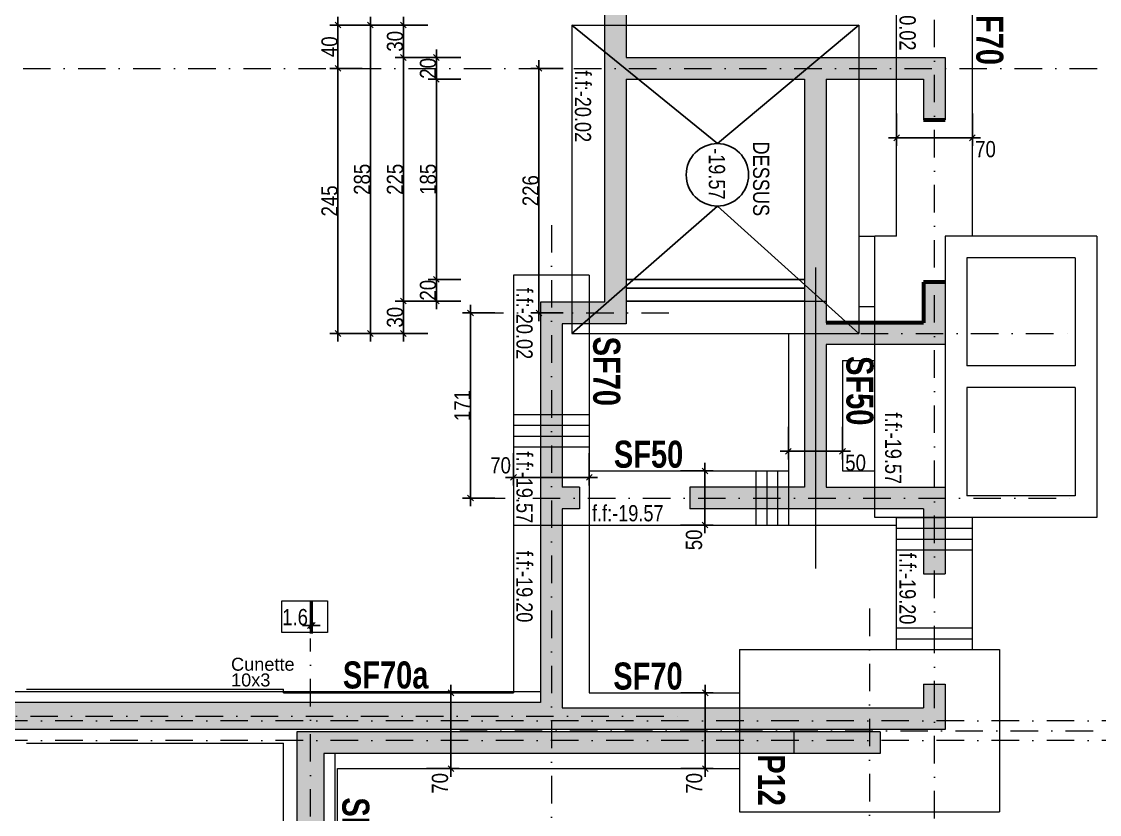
# Model space of a CAD drawing. Header units: centimetres. Extents: x -14085 to 643619, y -47998 to 35592.
# Drawn here: x 61209 to 62205, y 6816 to 7548 of the extents above; entities that cross this region are included whole.
import ezdxf
from ezdxf.enums import TextEntityAlignment as Align

# ---------------------------------------------------------------- set-up
doc = ezdxf.new("R2010")
doc.units = ezdxf.units.CM
doc.header["$PDMODE"] = 1
doc.header["$PDSIZE"] = -2
doc.linetypes.add('TIRETPTX2', pattern=[50.8, 25.4, -12.7, 0, -12.7])
for name, color, linetype in [('01_cote_gen', 4, 'Continuous'), ('01_linteaux', 2, 'Continuous'), ('01_poch_murs', 253, 'Continuous'), ('01_poch_poteaux', 250, 'Continuous'), ('01_texte', 230, 'Continuous'), ('AA_COTES', 2, 'Continuous')]:
    doc.layers.add(name, color=color, linetype=linetype)
for name, color, linetype, lineweight in [('01_murs_coup', 5, 'Continuous', 60), ('01_sem', 42, 'Continuous', 15), ('01_tram_axes', 2, 'TIRETPTX2', 9)]:
    doc.layers.add(name, color=color, linetype=linetype, lineweight=lineweight)
doc.styles.add('impact', font='impact.ttf')
doc.styles.add('MATTE_TXT', font='arial.ttf')
doc.styles.add('STYLE2', font='ARIALN.TTF')
doc.dimstyles.new('JB50', dxfattribs={"dimscale": 0.1, "dimtxt": 150, "dimasz": 15, "dimexe": 0.1, "dimexo": 0.1, "dimgap": 0.09, "dimtad": 1, "dimdec": 1, "dimdsep": 46, "dimtxsty": 'STYLE2', "dimblk1": 'BOND_G', "dimblk2": 'BOND_D', "dimsah": 1, "dimcen": 1.5, "dimdle": 0.01, "dimse1": 1, "dimse2": 1, "dimclrd": 4, "dimclre": 2, "dimclrt": 6, "dimazin": 2, "dimtfac": 2.333333, "dimtdec": 1, "dimtix": 1, "dimtmove": 2, "dimatfit": 3, "dimldrblk": 'BOND_G', "dimfxl": 1, "dimtolj": 1, "dimtzin": 0, "dimarcsym": 0})

# ---------------------------------------------------------------- blocks, each defined once
blk = doc.blocks.new('BOND_G')
at = {"layer": 'AA_COTES', "color": 0}
for p, q in [((0, -5), (0, 15)), ((5, 0), (-5, 0)), ((1.77, 1.77), (-1.77, -1.77))]:
    blk.add_line(p, q, dxfattribs=at)
blk = doc.blocks.new('BOND_D')
at = {"layer": 'AA_COTES', "color": 0}
for p, q in [((5, 0), (-5, 0)), ((-1.77, -1.77), (1.77, 1.77)), ((0, 5), (0, -15))]:
    blk.add_line(p, q, dxfattribs=at)
blk = doc.blocks.new('*D1942')
at = {"layer": '01_cote_gen', "color": 4, "lineweight": -2, "transparency": 16777216}
blk.add_line((61605.73, 6926.5), (61605.73, 6859.5), dxfattribs=at)
at = {"layer": 'Defpoints', "color": 0, "lineweight": 0, "transparency": 16777216}
for p in [(61609, 6928), (61605.73, 6858), (61609, 6858)]:
    blk.add_point(p, dxfattribs=at)
at = {"layer": '01_cote_gen', "color": 4, "lineweight": -2, "transparency": 16777216, "xscale": 1.5, "yscale": 1.5, "zscale": 1.5}
for name, p, rotation in [('BOND_G', (61605.73, 6928), 90), ('BOND_D', (61605.73, 6858), 270)]:
    blk.add_blockref(name, p, dxfattribs=dict(at, rotation=rotation))
at = {"layer": '01_cote_gen', "color": 6, "lineweight": 0, "transparency": 16777216, "insert": (61595.62, 6844.35), "char_height": 15, "attachment_point": 5, "rotation": 90, "style": 'STYLE2'}
blk.add_mtext('\\A1;70', dxfattribs=at)
blk = doc.blocks.new('*D1943')
at = {"layer": '01_cote_gen', "color": 4, "lineweight": -2, "transparency": 16777216}
blk.add_line((62085.99, 7440.83), (62018.99, 7440.83), dxfattribs=at)
at = {"layer": 'Defpoints', "color": 0, "lineweight": 0, "transparency": 16777216}
for p in [(62017.49, 7460.85), (62087.49, 7457.81), (62017.49, 7440.83)]:
    blk.add_point(p, dxfattribs=at)
at = {"layer": '01_cote_gen', "color": 4, "lineweight": -2, "transparency": 16777216, "xscale": 1.5, "yscale": 1.5, "zscale": 1.5, "rotation": 180}
blk.add_blockref('BOND_D', (62017.49, 7440.83), dxfattribs=at)
at = {"layer": '01_cote_gen', "color": 4, "lineweight": -2, "transparency": 16777216, "xscale": 1.5, "yscale": 1.5, "zscale": 1.5}
blk.add_blockref('BOND_G', (62087.49, 7440.83), dxfattribs=at)
at = {"layer": '01_cote_gen', "color": 6, "lineweight": 0, "transparency": 16777216, "insert": (62099.64, 7430.25), "char_height": 15, "attachment_point": 5, "style": 'STYLE2'}
blk.add_mtext('\\A1;70', dxfattribs=at)
blk = doc.blocks.new('*D1944')
at = {"layer": '01_cote_gen', "color": 4, "lineweight": -2, "transparency": 16777216}
blk.add_line((61731.99, 7127.01), (61664.99, 7127.01), dxfattribs=at)
at = {"layer": 'Defpoints', "color": 0, "lineweight": 0, "transparency": 16777216}
for p in [(61663.49, 7147.02), (61733.49, 7143.99), (61663.49, 7127.01)]:
    blk.add_point(p, dxfattribs=at)
at = {"layer": '01_cote_gen', "color": 4, "lineweight": -2, "transparency": 16777216, "xscale": 1.5, "yscale": 1.5, "zscale": 1.5, "rotation": 180}
blk.add_blockref('BOND_D', (61663.49, 7127.01), dxfattribs=at)
at = {"layer": '01_cote_gen', "color": 4, "lineweight": -2, "transparency": 16777216, "xscale": 1.5, "yscale": 1.5, "zscale": 1.5}
blk.add_blockref('BOND_G', (61733.49, 7127.01), dxfattribs=at)
at = {"layer": '01_cote_gen', "color": 6, "lineweight": 0, "transparency": 16777216, "insert": (61651.57, 7138.1), "char_height": 15, "attachment_point": 5, "style": 'STYLE2'}
blk.add_mtext('\\A1;70', dxfattribs=at)
blk = doc.blocks.new('*D1945')
at = {"layer": '01_cote_gen', "color": 4, "lineweight": -2, "transparency": 16777216}
blk.add_line((61965.99, 7151.18), (61918.99, 7151.18), dxfattribs=at)
at = {"layer": 'Defpoints', "color": 0, "lineweight": 0, "transparency": 16777216}
for p in [(61917.49, 7171.2), (61967.49, 7168.17), (61917.49, 7151.18)]:
    blk.add_point(p, dxfattribs=at)
at = {"layer": '01_cote_gen', "color": 4, "lineweight": -2, "transparency": 16777216, "xscale": 1.5, "yscale": 1.5, "zscale": 1.5, "rotation": 180}
blk.add_blockref('BOND_D', (61917.49, 7151.18), dxfattribs=at)
at = {"layer": '01_cote_gen', "color": 4, "lineweight": -2, "transparency": 16777216, "xscale": 1.5, "yscale": 1.5, "zscale": 1.5}
blk.add_blockref('BOND_G', (61967.49, 7151.18), dxfattribs=at)
at = {"layer": '01_cote_gen', "color": 6, "lineweight": 0, "transparency": 16777216, "insert": (61979.64, 7140.6), "char_height": 15, "attachment_point": 5, "style": 'STYLE2'}
blk.add_mtext('\\A1;50', dxfattribs=at)
blk = doc.blocks.new('*D1946')
at = {"layer": '01_cote_gen', "color": 4, "lineweight": -2, "transparency": 16777216}
blk.add_line((61840.65, 6926.5), (61840.65, 6859.5), dxfattribs=at)
at = {"layer": 'Defpoints', "color": 0, "lineweight": 0, "transparency": 16777216}
for p in [(61843.92, 6928), (61840.65, 6858), (61843.92, 6858)]:
    blk.add_point(p, dxfattribs=at)
at = {"layer": '01_cote_gen', "color": 4, "lineweight": -2, "transparency": 16777216, "xscale": 1.5, "yscale": 1.5, "zscale": 1.5}
for name, p, rotation in [('BOND_G', (61840.65, 6928), 90), ('BOND_D', (61840.65, 6858), 270)]:
    blk.add_blockref(name, p, dxfattribs=dict(at, rotation=rotation))
at = {"layer": '01_cote_gen', "color": 6, "lineweight": 0, "transparency": 16777216, "insert": (61830.54, 6844.35), "char_height": 15, "attachment_point": 5, "rotation": 90, "style": 'STYLE2'}
blk.add_mtext('\\A1;70', dxfattribs=at)
blk = doc.blocks.new('*D1947')
at = {"layer": '01_cote_gen', "color": 4, "lineweight": -2, "transparency": 16777216}
blk.add_line((61840.44, 7131.48), (61840.44, 7084.48), dxfattribs=at)
at = {"layer": 'Defpoints', "color": 0, "lineweight": 0, "transparency": 16777216}
for p in [(61843.71, 7132.98), (61840.44, 7082.98), (61843.71, 7082.98)]:
    blk.add_point(p, dxfattribs=at)
at = {"layer": '01_cote_gen', "color": 4, "lineweight": -2, "transparency": 16777216, "xscale": 1.5, "yscale": 1.5, "zscale": 1.5}
for name, p, rotation in [('BOND_G', (61840.44, 7132.98), 90), ('BOND_D', (61840.44, 7082.98), 270)]:
    blk.add_blockref(name, p, dxfattribs=dict(at, rotation=rotation))
at = {"layer": '01_cote_gen', "color": 6, "lineweight": 0, "transparency": 16777216, "insert": (61830.33, 7069.33), "char_height": 15, "attachment_point": 5, "rotation": 90, "style": 'STYLE2'}
blk.add_mtext('\\A1;50', dxfattribs=at)
blk = doc.blocks.new('*D1950')
at = {"layer": '01_cote_gen', "color": 4, "lineweight": -2, "transparency": 16777216}
blk.add_line((62246.88, 7503.5), (62246.88, 7261.5), dxfattribs=at)
at = {"layer": 'Defpoints', "color": 0, "lineweight": 0, "transparency": 16777216}
for p in [(62237.84, 7505), (62174.58, 7260), (62246.88, 7260)]:
    blk.add_point(p, dxfattribs=at)
at = {"layer": '01_cote_gen', "color": 4, "lineweight": -2, "transparency": 16777216, "xscale": 1.5, "yscale": 1.5, "zscale": 1.5}
for name, p, rotation in [('BOND_G', (62246.88, 7505), 90), ('BOND_D', (62246.88, 7260), 270)]:
    blk.add_blockref(name, p, dxfattribs=dict(at, rotation=rotation))
at = {"layer": '01_cote_gen', "color": 6, "lineweight": 0, "transparency": 16777216, "insert": (62239.22, 7382.5), "char_height": 15, "attachment_point": 5, "rotation": 90, "style": 'STYLE2'}
blk.add_mtext('\\A1;245', dxfattribs=at)
blk = doc.blocks.new('*D1956')
at = {"layer": '01_cote_gen', "color": 4, "lineweight": -2, "transparency": 16777216}
blk.add_line((61592.23, 7311.5), (61592.23, 7493.5), dxfattribs=at)
at = {"layer": 'Defpoints', "color": 0, "lineweight": 0, "transparency": 16777216}
for p in [(61592.23, 7495), (61777.04, 7495), (61777.04, 7310)]:
    blk.add_point(p, dxfattribs=at)
at = {"layer": '01_cote_gen', "color": 4, "lineweight": -2, "transparency": 16777216, "xscale": 1.5, "yscale": 1.5, "zscale": 1.5}
for name, p, rotation in [('BOND_D', (61592.23, 7495), 90), ('BOND_G', (61592.23, 7310), 270)]:
    blk.add_blockref(name, p, dxfattribs=dict(at, rotation=rotation))
at = {"layer": '01_cote_gen', "color": 6, "lineweight": 0, "transparency": 16777216, "insert": (61584.56, 7402.5), "char_height": 15, "attachment_point": 5, "rotation": 90, "style": 'STYLE2'}
blk.add_mtext('\\A1;185', dxfattribs=at)
blk = doc.blocks.new('*D1957')
at = {"layer": '01_cote_gen', "color": 4, "lineweight": -2, "transparency": 16777216}
blk.add_line((61592.23, 7496.5), (61592.23, 7513.5), dxfattribs=at)
at = {"layer": 'Defpoints', "color": 0, "lineweight": 0, "transparency": 16777216}
for p in [(61592.23, 7515), (61749.73, 7515), (61749.73, 7495)]:
    blk.add_point(p, dxfattribs=at)
at = {"layer": '01_cote_gen', "color": 4, "lineweight": -2, "transparency": 16777216, "xscale": 1.5, "yscale": 1.5, "zscale": 1.5}
for name, p, rotation in [('BOND_D', (61592.23, 7515), 90), ('BOND_G', (61592.23, 7495), 270)]:
    blk.add_blockref(name, p, dxfattribs=dict(at, rotation=rotation))
at = {"layer": '01_cote_gen', "color": 6, "lineweight": 0, "transparency": 16777216, "insert": (61584.56, 7505), "char_height": 15, "attachment_point": 5, "rotation": 90, "style": 'STYLE2'}
blk.add_mtext('\\A1;20', dxfattribs=at)
blk = doc.blocks.new('*D1958')
at = {"layer": '01_cote_gen', "color": 4, "lineweight": -2, "transparency": 16777216}
blk.add_line((61592.23, 7291.5), (61592.23, 7308.5), dxfattribs=at)
at = {"layer": 'Defpoints', "color": 0, "lineweight": 0, "transparency": 16777216}
for p in [(61592.23, 7310), (61757.99, 7310), (61757.99, 7290)]:
    blk.add_point(p, dxfattribs=at)
at = {"layer": '01_cote_gen', "color": 4, "lineweight": -2, "transparency": 16777216, "xscale": 1.5, "yscale": 1.5, "zscale": 1.5}
for name, p, rotation in [('BOND_D', (61592.23, 7310), 90), ('BOND_G', (61592.23, 7290), 270)]:
    blk.add_blockref(name, p, dxfattribs=dict(at, rotation=rotation))
at = {"layer": '01_cote_gen', "color": 6, "lineweight": 0, "transparency": 16777216, "insert": (61584.56, 7300), "char_height": 15, "attachment_point": 5, "rotation": 90, "style": 'STYLE2'}
blk.add_mtext('\\A1;20', dxfattribs=at)
blk = doc.blocks.new('*D1959')
at = {"layer": '01_cote_gen', "color": 4, "lineweight": -2, "transparency": 16777216}
blk.add_line((61561.74, 7291.5), (61561.74, 7513.5), dxfattribs=at)
at = {"layer": 'Defpoints', "color": 0, "lineweight": 0, "transparency": 16777216}
for p in [(61561.74, 7515), (61769.42, 7515), (61769.42, 7290)]:
    blk.add_point(p, dxfattribs=at)
at = {"layer": '01_cote_gen', "color": 4, "lineweight": -2, "transparency": 16777216, "xscale": 1.5, "yscale": 1.5, "zscale": 1.5}
for name, p, rotation in [('BOND_D', (61561.74, 7515), 90), ('BOND_G', (61561.74, 7290), 270)]:
    blk.add_blockref(name, p, dxfattribs=dict(at, rotation=rotation))
at = {"layer": '01_cote_gen', "color": 6, "lineweight": 0, "transparency": 16777216, "insert": (61554.08, 7402.5), "char_height": 15, "attachment_point": 5, "rotation": 90, "style": 'STYLE2'}
blk.add_mtext('\\A1;225', dxfattribs=at)
blk = doc.blocks.new('*D1960')
at = {"layer": '01_cote_gen', "color": 4, "lineweight": -2, "transparency": 16777216}
blk.add_line((61561.74, 7261.5), (61561.74, 7288.5), dxfattribs=at)
at = {"layer": 'Defpoints', "color": 0, "lineweight": 0, "transparency": 16777216}
for p in [(61561.74, 7290), (61763.07, 7290), (61763.07, 7260)]:
    blk.add_point(p, dxfattribs=at)
at = {"layer": '01_cote_gen', "color": 4, "lineweight": -2, "transparency": 16777216, "xscale": 1.5, "yscale": 1.5, "zscale": 1.5}
for name, p, rotation in [('BOND_D', (61561.74, 7290), 90), ('BOND_G', (61561.74, 7260), 270)]:
    blk.add_blockref(name, p, dxfattribs=dict(at, rotation=rotation))
at = {"layer": '01_cote_gen', "color": 6, "lineweight": 0, "transparency": 16777216, "insert": (61554.08, 7275), "char_height": 15, "attachment_point": 5, "rotation": 90, "style": 'STYLE2'}
blk.add_mtext('\\A1;30', dxfattribs=at)
blk = doc.blocks.new('*D1961')
at = {"layer": '01_cote_gen', "color": 4, "lineweight": -2, "transparency": 16777216}
blk.add_line((61561.74, 7516.5), (61561.74, 7543.5), dxfattribs=at)
at = {"layer": 'Defpoints', "color": 0, "lineweight": 0, "transparency": 16777216}
for p in [(61561.74, 7545), (61775.14, 7545), (61775.14, 7515)]:
    blk.add_point(p, dxfattribs=at)
at = {"layer": '01_cote_gen', "color": 4, "lineweight": -2, "transparency": 16777216, "xscale": 1.5, "yscale": 1.5, "zscale": 1.5}
for name, p, rotation in [('BOND_D', (61561.74, 7545), 90), ('BOND_G', (61561.74, 7515), 270)]:
    blk.add_blockref(name, p, dxfattribs=dict(at, rotation=rotation))
at = {"layer": '01_cote_gen', "color": 6, "lineweight": 0, "transparency": 16777216, "insert": (61554.08, 7530), "char_height": 15, "attachment_point": 5, "rotation": 90, "style": 'STYLE2'}
blk.add_mtext('\\A1;30', dxfattribs=at)
blk = doc.blocks.new('*D1962')
at = {"layer": '01_cote_gen', "color": 4, "lineweight": -2, "transparency": 16777216}
blk.add_line((61531.26, 7261.5), (61531.26, 7543.5), dxfattribs=at)
at = {"layer": 'Defpoints', "color": 0, "lineweight": 0, "transparency": 16777216}
for p in [(61531.26, 7545), (61554.24, 7545), (61554.24, 7260)]:
    blk.add_point(p, dxfattribs=at)
at = {"layer": '01_cote_gen', "color": 4, "lineweight": -2, "transparency": 16777216, "xscale": 1.5, "yscale": 1.5, "zscale": 1.5}
for name, p, rotation in [('BOND_D', (61531.26, 7545), 90), ('BOND_G', (61531.26, 7260), 270)]:
    blk.add_blockref(name, p, dxfattribs=dict(at, rotation=rotation))
at = {"layer": '01_cote_gen', "color": 6, "lineweight": 0, "transparency": 16777216, "insert": (61523.59, 7402.5), "char_height": 15, "attachment_point": 5, "rotation": 90, "style": 'STYLE2'}
blk.add_mtext('\\A1;285', dxfattribs=at)
blk = doc.blocks.new('*D1963')
at = {"layer": '01_cote_gen', "color": 4, "lineweight": -2, "transparency": 16777216}
blk.add_line((61501.25, 7261.5), (61501.25, 7503.5), dxfattribs=at)
at = {"layer": 'Defpoints', "color": 0, "lineweight": 0, "transparency": 16777216}
for p in [(61501.25, 7505), (61505.52, 7505), (61523.76, 7260)]:
    blk.add_point(p, dxfattribs=at)
at = {"layer": '01_cote_gen', "color": 4, "lineweight": -2, "transparency": 16777216, "xscale": 1.5, "yscale": 1.5, "zscale": 1.5}
for name, p, rotation in [('BOND_D', (61501.25, 7505), 90), ('BOND_G', (61501.25, 7260), 270)]:
    blk.add_blockref(name, p, dxfattribs=dict(at, rotation=rotation))
at = {"layer": '01_cote_gen', "color": 6, "lineweight": 0, "transparency": 16777216, "insert": (61493.58, 7382.5), "char_height": 15, "attachment_point": 5, "rotation": 90, "style": 'STYLE2'}
blk.add_mtext('\\A1;245', dxfattribs=at)
blk = doc.blocks.new('*D1964')
at = {"layer": '01_cote_gen', "color": 4, "lineweight": -2, "transparency": 16777216}
blk.add_line((61501.25, 7506.5), (61501.25, 7543.5), dxfattribs=at)
at = {"layer": 'Defpoints', "color": 0, "lineweight": 0, "transparency": 16777216}
for p in [(61501.25, 7545), (61523.76, 7545), (61514.47, 7505)]:
    blk.add_point(p, dxfattribs=at)
at = {"layer": '01_cote_gen', "color": 4, "lineweight": -2, "transparency": 16777216, "xscale": 1.5, "yscale": 1.5, "zscale": 1.5}
for name, p, rotation in [('BOND_D', (61501.25, 7545), 90), ('BOND_G', (61501.25, 7505), 270)]:
    blk.add_blockref(name, p, dxfattribs=dict(at, rotation=rotation))
at = {"layer": '01_cote_gen', "color": 6, "lineweight": 0, "transparency": 16777216, "insert": (61493.58, 7525), "char_height": 15, "attachment_point": 5, "rotation": 90, "style": 'STYLE2'}
blk.add_mtext('\\A1;40', dxfattribs=at)
blk = doc.blocks.new('*D1971')
at = {"layer": '01_cote_gen', "color": 4, "lineweight": -2, "transparency": 16777216}
blk.add_line((61154.99, 7770.55), (61475.99, 7770.55), dxfattribs=at)
at = {"layer": 'Defpoints', "color": 0, "lineweight": 0, "transparency": 16777216}
for p in [(61153.49, 7770.55), (61477.49, 7770.55), (61477.49, 2937.39)]:
    blk.add_point(p, dxfattribs=at)
at = {"layer": '01_cote_gen', "color": 4, "lineweight": -2, "transparency": 16777216, "xscale": 1.5, "yscale": 1.5, "zscale": 1.5, "rotation": 180}
blk.add_blockref('BOND_G', (61153.49, 7770.55), dxfattribs=at)
at = {"layer": '01_cote_gen', "color": 4, "lineweight": -2, "transparency": 16777216, "xscale": 1.5, "yscale": 1.5, "zscale": 1.5}
blk.add_blockref('BOND_D', (61477.49, 7770.55), dxfattribs=at)
at = {"layer": '01_cote_gen', "color": 6, "lineweight": 0, "transparency": 16777216, "insert": (61315.49, 7778.21), "char_height": 15, "attachment_point": 5, "style": 'STYLE2'}
blk.add_mtext('\\A1;324', dxfattribs=at)
blk = doc.blocks.new('*D1974')
at = {"layer": '01_cote_gen', "color": 4, "lineweight": -2, "transparency": 16777216}
blk.add_line((61623.8, 7109.48), (61623.8, 7277.48), dxfattribs=at)
at = {"layer": 'Defpoints', "color": 0, "lineweight": 0, "transparency": 16777216}
for p in [(61623.8, 7278.98), (61630.45, 7278.98), (61630.45, 7107.98)]:
    blk.add_point(p, dxfattribs=at)
at = {"layer": '01_cote_gen', "color": 4, "lineweight": -2, "transparency": 16777216, "xscale": 1.5, "yscale": 1.5, "zscale": 1.5}
for name, p, rotation in [('BOND_D', (61623.8, 7278.98), 90), ('BOND_G', (61623.8, 7107.98), 270)]:
    blk.add_blockref(name, p, dxfattribs=dict(at, rotation=rotation))
at = {"layer": '01_cote_gen', "color": 6, "lineweight": 0, "transparency": 16777216, "insert": (61616.26, 7193.48), "char_height": 15, "attachment_point": 5, "rotation": 90, "style": 'STYLE2'}
blk.add_mtext('\\A1;171', dxfattribs=at)
blk = doc.blocks.new('*D1975')
at = {"layer": '01_cote_gen', "color": 4, "lineweight": -2, "transparency": 16777216}
blk.add_line((61687.02, 7280.48), (61687.02, 7503.5), dxfattribs=at)
at = {"layer": 'Defpoints', "color": 0, "lineweight": 0, "transparency": 16777216}
for p in [(61687.02, 7505), (61700.74, 7505), (61637.52, 7278.98)]:
    blk.add_point(p, dxfattribs=at)
at = {"layer": '01_cote_gen', "color": 4, "lineweight": -2, "transparency": 16777216, "xscale": 1.5, "yscale": 1.5, "zscale": 1.5}
for name, p, rotation in [('BOND_D', (61687.02, 7505), 90), ('BOND_G', (61687.02, 7278.98), 270)]:
    blk.add_blockref(name, p, dxfattribs=dict(at, rotation=rotation))
at = {"layer": '01_cote_gen', "color": 6, "lineweight": 0, "transparency": 16777216, "insert": (61679.35, 7391.99), "char_height": 15, "attachment_point": 5, "rotation": 90, "style": 'STYLE2'}
blk.add_mtext('\\A1;226', dxfattribs=at)
blk = doc.blocks.new('*D1976')
at = {"layer": '01_cote_gen', "color": 4, "lineweight": -2, "transparency": 16777216}
for p, q in [((61474.39, 6990.19), (61472.89, 6990.19)), ((61475.89, 6990.19), (61477.49, 6990.19)), ((61478.99, 6990.19), (61480.49, 6990.19))]:
    blk.add_line(p, q, dxfattribs=at)
at = {"layer": 'Defpoints', "color": 0, "lineweight": 0, "transparency": 16777216}
for p in [(61477.49, 6990.19), (61475.89, 6973.57), (61477.49, 6963.07)]:
    blk.add_point(p, dxfattribs=at)
at = {"layer": '01_cote_gen', "color": 4, "lineweight": -2, "transparency": 16777216, "xscale": 1.5, "yscale": 1.5, "zscale": 1.5}
blk.add_blockref('BOND_G', (61475.89, 6990.19), dxfattribs=at)
at = {"layer": '01_cote_gen', "color": 4, "lineweight": -2, "transparency": 16777216, "xscale": 1.5, "yscale": 1.5, "zscale": 1.5, "rotation": 180}
blk.add_blockref('BOND_D', (61477.49, 6990.19), dxfattribs=at)
at = {"layer": '01_cote_gen', "color": 6, "lineweight": 0, "transparency": 16777216, "insert": (61461.67, 6997.86), "char_height": 15, "attachment_point": 5, "style": 'STYLE2'}
blk.add_mtext('\\A1;1.6', dxfattribs=at)
blk = doc.blocks.new('*D1983')
at = {"layer": '01_cote_gen', "color": 4, "lineweight": -2, "transparency": 16777216}
blk.add_line((61748.99, 7839.84), (61765.99, 7839.84), dxfattribs=at)
at = {"layer": 'Defpoints', "color": 0, "lineweight": 0, "transparency": 16777216}
for p in [(61767.49, 7839.84), (61747.49, 7455.77), (61767.49, 7455.77)]:
    blk.add_point(p, dxfattribs=at)
at = {"layer": '01_cote_gen', "color": 4, "lineweight": -2, "transparency": 16777216, "xscale": 1.5, "yscale": 1.5, "zscale": 1.5, "rotation": 180}
blk.add_blockref('BOND_G', (61747.49, 7839.84), dxfattribs=at)
at = {"layer": '01_cote_gen', "color": 4, "lineweight": -2, "transparency": 16777216, "xscale": 1.5, "yscale": 1.5, "zscale": 1.5}
blk.add_blockref('BOND_D', (61767.49, 7839.84), dxfattribs=at)
at = {"layer": '01_cote_gen', "color": 6, "lineweight": 0, "transparency": 16777216, "insert": (61757.49, 7847.5), "char_height": 15, "attachment_point": 5, "style": 'STYLE2'}
blk.add_mtext('\\A1;20', dxfattribs=at)
blk = doc.blocks.new('*D1984')
at = {"layer": '01_cote_gen', "color": 4, "lineweight": -2, "transparency": 16777216}
blk.add_line((61768.99, 7839.84), (61930.99, 7839.84), dxfattribs=at)
at = {"layer": 'Defpoints', "color": 0, "lineweight": 0, "transparency": 16777216}
for p in [(61932.49, 7839.84), (61767.49, 7412.09), (61932.49, 7412.09)]:
    blk.add_point(p, dxfattribs=at)
at = {"layer": '01_cote_gen', "color": 4, "lineweight": -2, "transparency": 16777216, "xscale": 1.5, "yscale": 1.5, "zscale": 1.5, "rotation": 180}
blk.add_blockref('BOND_G', (61767.49, 7839.84), dxfattribs=at)
at = {"layer": '01_cote_gen', "color": 4, "lineweight": -2, "transparency": 16777216, "xscale": 1.5, "yscale": 1.5, "zscale": 1.5}
blk.add_blockref('BOND_D', (61932.49, 7839.84), dxfattribs=at)
at = {"layer": '01_cote_gen', "color": 6, "lineweight": 0, "transparency": 16777216, "insert": (61849.99, 7847.5), "char_height": 15, "attachment_point": 5, "style": 'STYLE2'}
blk.add_mtext('\\A1;165', dxfattribs=at)
blk = doc.blocks.new('*D1985')
at = {"layer": '01_cote_gen', "color": 4, "lineweight": -2, "transparency": 16777216}
blk.add_line((61933.99, 7839.84), (61950.99, 7839.84), dxfattribs=at)
at = {"layer": 'Defpoints', "color": 0, "lineweight": 0, "transparency": 16777216}
for p in [(61952.49, 7839.84), (61932.49, 7476.5), (61952.49, 7476.5)]:
    blk.add_point(p, dxfattribs=at)
at = {"layer": '01_cote_gen', "color": 4, "lineweight": -2, "transparency": 16777216, "xscale": 1.5, "yscale": 1.5, "zscale": 1.5, "rotation": 180}
blk.add_blockref('BOND_G', (61932.49, 7839.84), dxfattribs=at)
at = {"layer": '01_cote_gen', "color": 4, "lineweight": -2, "transparency": 16777216, "xscale": 1.5, "yscale": 1.5, "zscale": 1.5}
blk.add_blockref('BOND_D', (61952.49, 7839.84), dxfattribs=at)
at = {"layer": '01_cote_gen', "color": 6, "lineweight": 0, "transparency": 16777216, "insert": (61942.49, 7847.5), "char_height": 15, "attachment_point": 5, "style": 'STYLE2'}
blk.add_mtext('\\A1;20', dxfattribs=at)
blk = doc.blocks.new('*D1986')
at = {"layer": '01_cote_gen', "color": 4, "lineweight": -2, "transparency": 16777216}
blk.add_line((61953.99, 7872.87), (61980.99, 7872.87), dxfattribs=at)
at = {"layer": 'Defpoints', "color": 0, "lineweight": 0, "transparency": 16777216}
for p in [(61982.49, 7872.87), (61952.49, 7416.94), (61982.49, 7402.5)]:
    blk.add_point(p, dxfattribs=at)
at = {"layer": '01_cote_gen', "color": 4, "lineweight": -2, "transparency": 16777216, "xscale": 1.5, "yscale": 1.5, "zscale": 1.5, "rotation": 180}
blk.add_blockref('BOND_G', (61952.49, 7872.87), dxfattribs=at)
at = {"layer": '01_cote_gen', "color": 4, "lineweight": -2, "transparency": 16777216, "xscale": 1.5, "yscale": 1.5, "zscale": 1.5}
blk.add_blockref('BOND_D', (61982.49, 7872.87), dxfattribs=at)
at = {"layer": '01_cote_gen', "color": 6, "lineweight": 0, "transparency": 16777216, "insert": (61967.49, 7880.54), "char_height": 15, "attachment_point": 5, "style": 'STYLE2'}
blk.add_mtext('\\A1;30', dxfattribs=at)
blk = doc.blocks.new('*D1987')
at = {"layer": '01_cote_gen', "color": 4, "lineweight": -2, "transparency": 16777216}
blk.add_line((61718.99, 7872.87), (61745.99, 7872.87), dxfattribs=at)
at = {"layer": 'Defpoints', "color": 0, "lineweight": 0, "transparency": 16777216}
for p in [(61747.49, 7872.87), (61747.49, 7467.21), (61717.49, 7457.02)]:
    blk.add_point(p, dxfattribs=at)
at = {"layer": '01_cote_gen', "color": 4, "lineweight": -2, "transparency": 16777216, "xscale": 1.5, "yscale": 1.5, "zscale": 1.5, "rotation": 180}
blk.add_blockref('BOND_G', (61717.49, 7872.87), dxfattribs=at)
at = {"layer": '01_cote_gen', "color": 4, "lineweight": -2, "transparency": 16777216, "xscale": 1.5, "yscale": 1.5, "zscale": 1.5}
blk.add_blockref('BOND_D', (61747.49, 7872.87), dxfattribs=at)
at = {"layer": '01_cote_gen', "color": 6, "lineweight": 0, "transparency": 16777216, "insert": (61732.49, 7880.54), "char_height": 15, "attachment_point": 5, "style": 'STYLE2'}
blk.add_mtext('\\A1;30', dxfattribs=at)

msp = doc.modelspace()

# ---------------------------------------------------------------- hatches: boundary and pattern name
at = {"layer": '01_poch_murs', "lineweight": 0}
h = msp.add_hatch(color=256, dxfattribs=at)
h.dxf.hatch_style = 1
h.paths.add_polyline_path([(62042.49, 7097.98), (62042.49, 7038), (62062.49, 7038), (62062.49, 7117.98), (61952.49, 7117.98), (61952.49, 7185.62), (61932.49, 7185.62), (61932.49, 7117.98), (61826.49, 7117.98), (61826.49, 7097.98)])
h.paths.add_polyline_path([(61708.49, 7185.62), (61708.49, 7268.98), (61767.49, 7268.98), (61767.49, 7495), (61932.49, 7495), (61932.49, 7185.62), (61952.49, 7185.62), (61952.49, 7250), (62062.49, 7250), (62062.49, 7307.5), (62042.49, 7307.5), (62042.49, 7270), (61952.49, 7270), (61952.49, 7495), (62042.49, 7495), (62042.49, 7457.5), (62062.49, 7457.5), (62062.49, 7515), (61767.49, 7515), (61767.49, 7644), (62062.49, 7644), (62062.49, 7662), (61747.49, 7662), (61747.49, 7288.98), (61688.49, 7288.98), (61688.49, 7185.62)])
h = msp.add_hatch(color=256, dxfattribs=at)
h.dxf.hatch_style = 1
h.paths.add_polyline_path([(62062.49, 6894), (62062.49, 6936), (62042.49, 6936), (62042.49, 6914), (61708.49, 6914), (61708.49, 7097.98), (61724.49, 7097.98), (61724.49, 7117.98), (61708.49, 7117.98), (61708.49, 7185.62), (61688.49, 7185.62), (61688.49, 6919), (61163.49, 6919), (61163.49, 6894)])
h = msp.add_hatch(color=256, dxfattribs=at)
h.dxf.hatch_style = 1
h.paths.add_polyline_path([(61966.49, 5855.99), (61966.49, 5880.99), (61488.39, 5880.99), (61488.39, 6000.99), (61946.49, 6000.99), (61946.49, 6020.99), (61488.39, 6020.99), (61488.39, 6281), (61922.44, 6281), (61922.44, 6301), (61488.39, 6301), (61488.39, 6872), (61922.44, 6872), (61922.44, 6892), (61463.39, 6892), (61463.39, 5880.99), (61446.49, 5880.99), (61416.49, 5880.99), (60540.49, 5880.99), (60540.49, 5855.99)])
at = {"layer": '01_poch_poteaux', "lineweight": 0}
h = msp.add_hatch(color=256, dxfattribs=at)
h.dxf.hatch_style = 1
h.paths.add_polyline_path([(62002.44, 6872), (62002.44, 6892), (61922.44, 6892), (61922.44, 6872)])

# ---------------------------------------------------------------- linework, layer by layer
at = {"layer": '01_cote_gen', "lineweight": 0}
msp.add_lwpolyline([(61491.53, 7012.91), (61491.53, 6983.71), (61449.29, 6983.71), (61449.29, 7012.91)], close=True, dxfattribs=at)
at = {"layer": '01_linteaux', "ltscale": 0.5}
for p, q in [((61767.49, 7310), (61932.49, 7310)), ((61767.49, 7302), (61932.49, 7302)), ((61767.49, 7290), (61932.49, 7290))]:
    msp.add_line(p, q, dxfattribs=at)
at = {"layer": '01_murs_coup', "lineweight": 5}
for p, q in [((61747.49, 7662), (61747.49, 7288.98)), ((61767.49, 7644), (61767.49, 7515)), ((61767.49, 7515), (62062.49, 7515)), ((62062.49, 7515), (62062.49, 7457.5)), ((61767.49, 7495), (61767.49, 7268.98)), ((61767.49, 7495), (61932.49, 7495)), ((61932.49, 7495), (61932.49, 7117.98)), ((61952.49, 7495), (61952.49, 7270)), ((61952.49, 7495), (62042.49, 7495)), ((61688.49, 7288.98), (61688.49, 6919)), ((61747.49, 7288.98), (61688.49, 7288.98)), ((61708.49, 7268.98), (61708.49, 7117.98)), ((61767.49, 7268.98), (61708.49, 7268.98)), ((61952.49, 7250), (61952.49, 7117.98)), ((62062.49, 7250), (61952.49, 7250)), ((61724.49, 7117.98), (61708.49, 7117.98)), ((61724.49, 7117.98), (61724.49, 7097.98)), ((61826.49, 7117.98), (61826.49, 7097.98)), ((61932.49, 7117.98), (61826.49, 7117.98)), ((61724.49, 7097.98), (61708.49, 7097.98)), ((61708.49, 7097.98), (61708.49, 6914)), ((62062.49, 6894), (60540.49, 6894)), ((61488.39, 6872), (61488.39, 6301))]:
    msp.add_line(p, q, dxfattribs=at)
at = {"layer": '01_murs_coup', "lineweight": 18}
for p, q in [((61767.49, 7644), (61767.49, 7515)), ((61747.49, 7622.57), (61747.49, 7288.98)), ((61767.49, 7515), (62062.49, 7515)), ((62062.49, 7515), (62062.49, 7457.5)), ((61767.49, 7495), (61767.49, 7268.98)), ((61767.49, 7495), (61932.49, 7495)), ((61932.49, 7495), (61932.49, 7117.98)), ((61952.49, 7495), (61952.49, 7270)), ((61952.49, 7495), (62042.49, 7495)), ((62042.49, 7495), (62042.49, 7457.5)), ((62042.49, 7307.5), (62042.49, 7280)), ((61688.49, 7288.98), (61688.49, 6919)), ((61747.49, 7288.98), (61688.49, 7288.98)), ((61708.49, 7268.98), (61708.49, 7117.98)), ((61767.49, 7268.98), (61708.49, 7268.98)), ((62042.49, 7270), (61952.49, 7270)), ((61952.49, 7250), (61952.49, 7117.98)), ((62062.49, 7250), (61952.49, 7250)), ((61724.49, 7117.98), (61708.49, 7117.98)), ((61932.49, 7117.98), (61826.49, 7117.98)), ((62062.49, 7117.98), (62062.49, 7038)), ((61724.49, 7097.98), (61708.49, 7097.98)), ((61708.49, 7097.98), (61708.49, 6914)), ((62042.49, 7097.98), (61826.49, 7097.98)), ((62042.49, 7097.98), (62042.49, 7038)), ((62042.49, 6936), (62042.49, 6914)), ((62062.49, 6936), (62062.49, 6894)), ((61688.49, 6919), (61163.49, 6919)), ((61708.49, 6914), (62042.49, 6914)), ((61688.49, 6894), (60540.49, 6894)), ((62002.44, 6892), (61463.39, 6892)), ((61463.39, 6892), (61463.39, 5880.99)), ((62002.44, 6872), (61488.39, 6872)), ((61488.39, 6872), (61488.39, 6301))]:
    msp.add_line(p, q, dxfattribs=at)
at = {"layer": '01_murs_coup'}
for p, q in [((62042.49, 7457.5), (62062.49, 7457.5)), ((62057.49, 7457.5), (62062.49, 7457.5)), ((62062.49, 7307.5), (62042.49, 7307.5)), ((62042.49, 7307.5), (62042.49, 7270)), ((62042.49, 7270), (61952.49, 7270))]:
    msp.add_line(p, q, dxfattribs=at)
at = {"layer": '01_murs_coup', "lineweight": 0}
for p, q in [((61952.49, 7117.98), (62062.49, 7117.98)), ((62042.49, 7038), (62062.49, 7038)), ((62042.49, 6936), (62062.49, 6936)), ((62002.44, 6892), (62002.44, 6872))]:
    msp.add_line(p, q, dxfattribs=at)
at = {"layer": '01_poch_poteaux', "lineweight": 0}
msp.add_line((61922.44, 6892), (61922.44, 6872), dxfattribs=at)
at = {"layer": '01_sem', "lineweight": 0}
for p, q in [((62017.49, 7350), (62017.49, 7598)), ((62087.49, 7350), (62087.49, 7598)), ((61717.49, 7545), (61717.49, 7260)), ((61717.49, 7545), (61982.49, 7545)), ((61982.49, 7545), (61982.49, 7260)), ((61982.49, 7350), (61997.49, 7350)), ((61997.49, 7090), (61997.49, 7350)), ((62017.49, 7350), (61997.49, 7350)), ((62062.49, 7350), (62062.49, 7117.98)), ((62202.49, 7350), (62062.49, 7350)), ((62202.49, 7350), (62202.49, 7090)), ((61942.49, 7320.91), (61942.49, 7042.74)), ((62082.49, 7330), (62082.49, 7230)), ((62182.49, 7330), (62082.49, 7330)), ((62182.49, 7330), (62182.49, 7230)), ((61663.49, 7313.98), (61663.49, 6928)), ((61733.49, 7313.98), (61663.49, 7313.98)), ((61733.49, 7313.98), (61733.49, 6928)), ((61932.49, 7290), (61952.49, 7290)), ((61982.49, 7285), (61997.49, 7285)), ((61717.49, 7260), (61982.49, 7260)), ((61917.49, 7260), (61917.49, 7132.98)), ((61967.49, 7235), (61997.49, 7235)), ((61967.49, 7235), (61967.49, 7132.98)), ((62182.49, 7230), (62082.49, 7230)), ((62082.49, 7210), (62082.49, 7110)), ((62182.49, 7210), (62082.49, 7210)), ((62182.49, 7210), (62182.49, 7110)), ((61663.49, 7185.2), (61733.49, 7185.2)), ((61663.49, 7175.2), (61733.49, 7175.2)), ((61663.49, 7165.2), (61733.49, 7165.2)), ((61663.49, 7155.2), (61733.49, 7155.2)), ((61733.49, 7132.98), (61917.49, 7132.98)), ((61887.49, 7132.98), (61887.49, 7082.98)), ((61897.49, 7132.98), (61897.49, 7082.98)), ((61907.49, 7132.98), (61907.49, 7082.98)), ((61917.49, 7132.98), (61917.49, 7082.98)), ((61967.49, 7132.98), (61997.49, 7132.98)), ((62182.49, 7110), (62082.49, 7110)), ((61663.49, 7082.98), (61733.49, 7082.98)), ((61733.49, 7082.98), (62017.49, 7082.98)), ((62202.49, 7090), (61997.49, 7090)), ((62017.49, 6968), (62017.49, 7090)), ((62017.49, 7090), (62062.49, 7090)), ((62087.49, 6968), (62087.49, 7090)), ((62017.49, 7080), (62087.49, 7080)), ((62017.49, 7070), (62087.49, 7070)), ((62017.49, 7060), (62087.49, 7060)), ((62017.49, 6988), (62087.49, 6988)), ((62017.49, 6978), (62087.49, 6978)), ((61872.47, 6968), (61872.47, 6818)), ((61872.47, 6968), (62112.47, 6968)), ((62112.47, 6968), (62112.47, 6818)), ((61688.49, 6929), (61163.49, 6929)), ((61733.49, 6928), (61872.47, 6928)), ((61992.47, 6894), (61992.47, 6892)), ((61872.47, 6818), (62112.47, 6818))]:
    msp.add_line(p, q, dxfattribs=at)
at = {"layer": '01_sem', "ltscale": 2}
for p, q in [((61213.49, 6931.5), (61450.89, 6931.5)), ((61450.89, 6928), (61450.89, 6931.5)), ((61450.89, 6928), (61663.49, 6928)), ((61450.89, 5893.49), (61450.89, 6881.5)), ((61498.39, 6872), (61498.39, 5880.99)), ((61500.89, 6858), (61872.47, 6858)), ((61500.89, 6316), (61500.89, 6858))]:
    msp.add_line(p, q, dxfattribs=at)
at = {"layer": '01_sem', "lineweight": 5}
msp.add_line((61213.49, 6881.5), (61450.89, 6881.5), dxfattribs=at)
at = {"layer": '01_texte'}
for p, q in [((61717.49, 7545), (61851.91, 7435.47)), ((61851.91, 7435.47), (61982.49, 7545)), ((61717.49, 7260), (61851.91, 7377.79)), ((61851.91, 7377.79), (61982.49, 7260))]:
    msp.add_line(p, q, dxfattribs=at)
msp.add_circle((61851.91, 7406.63), 28.84, dxfattribs=at)
at = {"layer": '01_tram_axes'}
for p, q in [((62052.49, 6761.04), (62052.49, 7766.79)), ((60446.77, 7505), (63932.14, 7505)), ((61698.49, 7360.26), (61698.49, 6761.47)), ((61628.95, 7278.98), (61813.29, 7278.98)), ((61882.56, 7260), (62178.48, 7260)), ((61630.45, 7107.98), (62178.05, 7107.98)), ((61992.47, 7005.79), (61992.47, 6765.7)), ((61475.89, 5744.72), (61475.89, 6978.34)), ((60453.56, 6906.5), (61822.52, 6906.5)), ((63963.12, 6902), (60446.77, 6902)), ((61613.81, 6893), (62225.69, 6893)), ((63963.12, 6884), (60446.77, 6884))]:
    msp.add_line(p, q, dxfattribs=at)

# ---------------------------------------------------------------- texts
at = {"layer": '01_texte', "style": 'MATTE_TXT', "width": 0.8}
for s, p in [('f.f:-20.02', (62015.68, 7587.63)), ('f.f:-20.02', (61715.68, 7502.97)), ('-19.57', (61839.49, 7431.3)), ('DESSUS', (61880.35, 7437.43)), ('f.f:-20.02', (61661.68, 7302.43)), ('f.f:-19.57', (62002.4, 7187.04)), ('f.f:-19.57', (61661.68, 7150.94)), ('f.f:-19.20', (61661.68, 7059.26)), ('f.f:-19.20', (62015.68, 7057.37))]:
    msp.add_text(s, height=15, rotation=270, dxfattribs=at).set_placement(p, align=Align.BOTTOM_LEFT)
at = {"layer": '01_texte', "style": 'impact'}
for s, p in [('SF70', (62083.63, 7508.09)), ('SF70', (61729.63, 7193.01)), ('SF50', (61963.63, 7175.07)), ('P12', (61881.92, 6823.49)), ('SF50', (61497.78, 6767.29))]:
    msp.add_text(s, height=25, rotation=270, dxfattribs=at).set_placement(p, align=Align.BOTTOM_RIGHT)
for s, p in [('SF50', (61820.36, 7128.49)), ('SF70a', (61584.89, 6924.52)), ('SF70', (61819.81, 6923.52))]:
    msp.add_text(s, height=25, dxfattribs=at).set_placement(p, align=Align.BOTTOM_RIGHT)
at = {"layer": '01_texte', "style": 'MATTE_TXT', "width": 0.8}
msp.add_text('f.f:-19.57', height=15, dxfattribs=at).set_placement((61736.04, 7081.97), align=Align.BOTTOM_LEFT)
at = {"layer": '01_texte', "style": 'MATTE_TXT'}
for s, p in [('Cunette', (61402.52, 6948.42)), ('10x3', (61402.52, 6933.88))]:
    msp.add_text(s, height=12, dxfattribs=at).set_placement(p)

# ---------------------------------------------------------------- dimensions: what is measured, and where the dimension line sits
at = {"layer": '01_cote_gen', "lineweight": 0}
for base, p1, p2, picture, middle in [((61747.49, 7872.87), (61717.49, 7457.02), (61747.49, 7467.21), '*D1987', (61732.49, 7880.54)), ((61982.49, 7872.87), (61952.49, 7416.94), (61982.49, 7402.5), '*D1986', (61967.49, 7880.54)), ((61767.49, 7839.84), (61747.49, 7455.77), (61767.49, 7455.77), '*D1983', (61757.49, 7847.5)), ((61932.49, 7839.84), (61767.49, 7412.09), (61932.49, 7412.09), '*D1984', (61849.99, 7847.5)), ((61952.49, 7839.84), (61932.49, 7476.5), (61952.49, 7476.5), '*D1985', (61942.49, 7847.5)), ((61477.49, 7770.55), (61153.49, 7770.55), (61477.49, 2937.39), '*D1971', (61315.49, 7778.21))]:
    dim = msp.add_linear_dim(base=base, p1=p1, p2=p2, dimstyle='JB50', dxfattribs=at)
    dim.commit()
    dim.dimension.update_dxf_attribs({"geometry": picture, "text_midpoint": middle})
for base, p1, p2, picture, middle in [((61501.25, 7545), (61514.47, 7505), (61523.76, 7545), '*D1964', (61493.58, 7525)), ((61531.26, 7545), (61554.24, 7260), (61554.24, 7545), '*D1962', (61523.59, 7402.5)), ((61561.74, 7545), (61775.14, 7515), (61775.14, 7545), '*D1961', (61554.08, 7530)), ((61561.74, 7515), (61769.42, 7290), (61769.42, 7515), '*D1959', (61554.08, 7402.5)), ((61592.23, 7515), (61749.73, 7495), (61749.73, 7515), '*D1957', (61584.56, 7505)), ((61501.25, 7505), (61523.76, 7260), (61505.52, 7505), '*D1963', (61493.58, 7382.5)), ((61687.02, 7505), (61637.52, 7278.98), (61700.74, 7505), '*D1975', (61679.35, 7391.99)), ((62246.88, 7260), (62237.84, 7505), (62174.58, 7260), '*D1950', (62239.22, 7382.5)), ((61592.23, 7495), (61777.04, 7310), (61777.04, 7495), '*D1956', (61584.56, 7402.5)), ((61592.23, 7310), (61757.99, 7290), (61757.99, 7310), '*D1958', (61584.56, 7300)), ((61561.74, 7290), (61763.07, 7260), (61763.07, 7290), '*D1960', (61554.08, 7275)), ((61623.8, 7278.98), (61630.45, 7107.98), (61630.45, 7278.98), '*D1974', (61616.26, 7193.48))]:
    dim = msp.add_linear_dim(base=base, p1=p1, p2=p2, angle=270, dimstyle='JB50', dxfattribs=at)
    dim.commit()
    dim.dimension.update_dxf_attribs({"geometry": picture, "text_midpoint": middle})
for base, p1, p2, picture, middle in [((62017.49, 7440.83), (62087.49, 7457.81), (62017.49, 7460.85), '*D1943', (62099.64, 7430.25)), ((61917.49, 7151.18), (61967.49, 7168.17), (61917.49, 7171.2), '*D1945', (61979.64, 7140.6)), ((61663.49, 7127.01), (61733.49, 7143.99), (61663.49, 7147.02), '*D1944', (61651.57, 7138.1)), ((61477.49, 6990.19), (61475.89, 6973.57), (61477.49, 6963.07), '*D1976', (61461.67, 6997.86))]:
    dim = msp.add_linear_dim(base=base, p1=p1, p2=p2, dimstyle='JB50', dxfattribs=at)
    dim.commit()
    dim.dimension.update_dxf_attribs({"geometry": picture, "text_midpoint": middle, "dimtype": 160})
for base, p1, p2, picture, middle in [((61840.44, 7082.98), (61843.71, 7132.98), (61843.71, 7082.98), '*D1947', (61830.33, 7069.33)), ((61605.73, 6858), (61609, 6928), (61609, 6858), '*D1942', (61595.62, 6844.35)), ((61840.65, 6858), (61843.92, 6928), (61843.92, 6858), '*D1946', (61830.54, 6844.35))]:
    dim = msp.add_linear_dim(base=base, p1=p1, p2=p2, angle=270, dimstyle='JB50', dxfattribs=at)
    dim.commit()
    dim.dimension.update_dxf_attribs({"geometry": picture, "text_midpoint": middle, "dimtype": 160})

doc.saveas('drawing.dxf')
